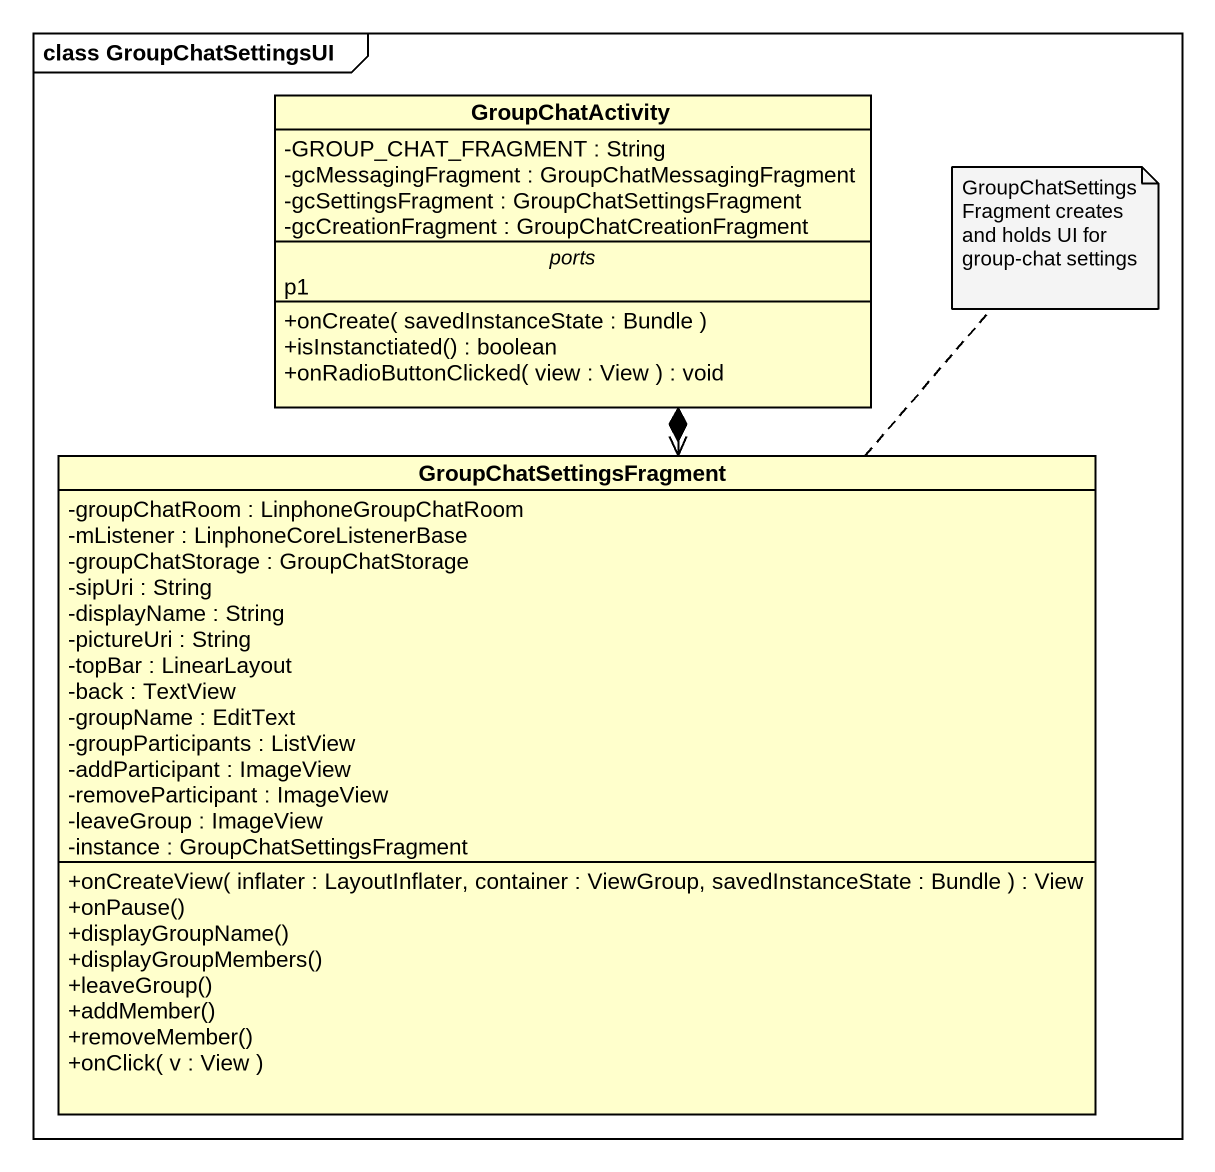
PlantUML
@startuml
mainframe class GroupChatSettingsUI
hide circle
hide empty members
skinparam classAttributeIconSize 0
class GroupChatActivity {
  -GROUP_CHAT_FRAGMENT : String
  -gcMessagingFragment : GroupChatMessagingFragment
  -gcSettingsFragment : GroupChatSettingsFragment
  -gcCreationFragment : GroupChatCreationFragment
  -- ports --
  p1
  --
  +onCreate( savedInstanceState : Bundle )
  +isInstanctiated() : boolean
  +onRadioButtonClicked( view : View ) : void
}
class GroupChatSettingsFragment {
  -groupChatRoom : LinphoneGroupChatRoom
  -mListener : LinphoneCoreListenerBase
  -groupChatStorage : GroupChatStorage
  -sipUri : String
  -displayName : String
  -pictureUri : String
  -topBar : LinearLayout
  -back : TextView
  -groupName : EditText
  -groupParticipants : ListView
  -addParticipant : ImageView
  -removeParticipant : ImageView
  -leaveGroup : ImageView
  -instance : GroupChatSettingsFragment
  +onCreateView( inflater : LayoutInflater, container : ViewGroup, savedInstanceState : Bundle ) : View
  +onPause()
  +displayGroupName()
  +displayGroupMembers()
  +leaveGroup()
  +addMember()
  +removeMember()
  +onClick( v : View )
}
GroupChatActivity *--> GroupChatSettingsFragment
note top of GroupChatSettingsFragment : GroupChatSettingsFragment creates and holds UI for group-chat settings
@enduml
